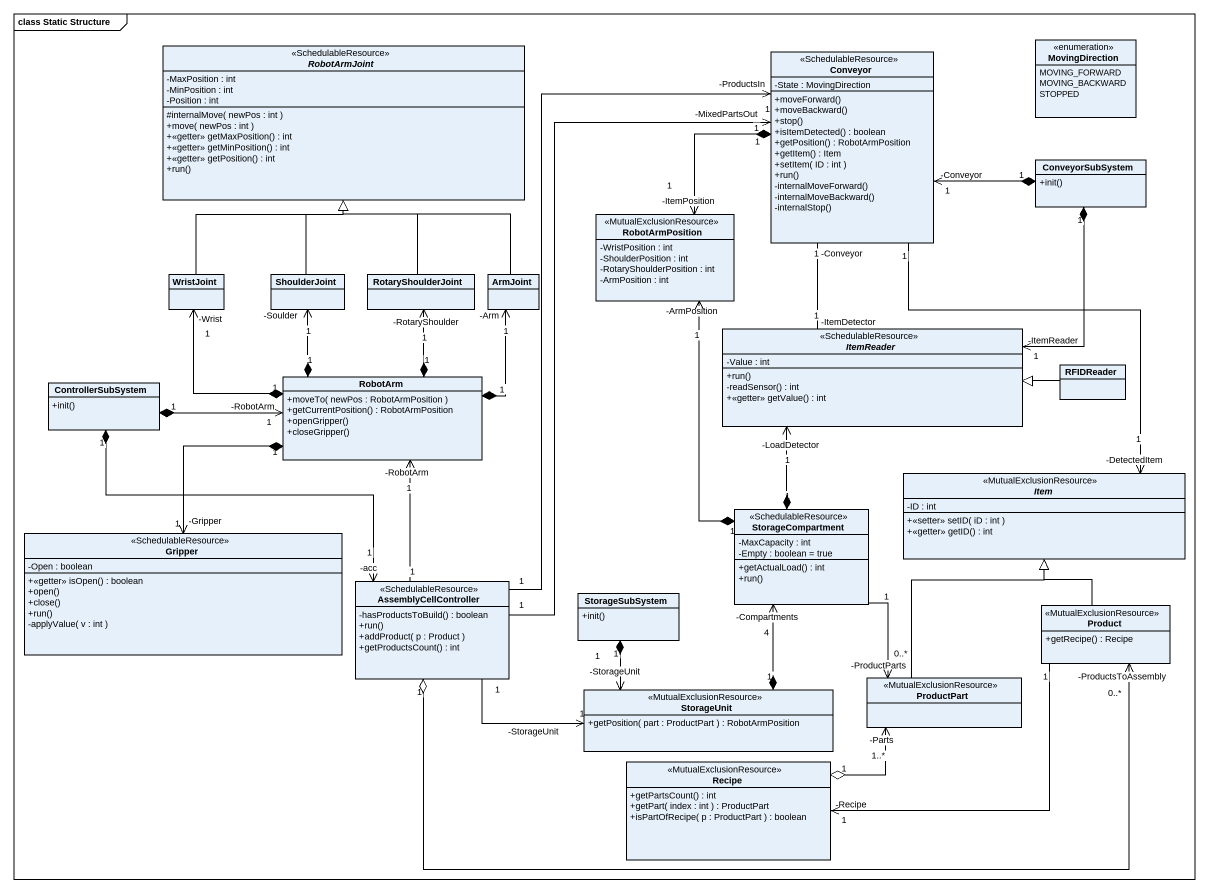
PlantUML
@startuml
mainframe class Static Structure
hide circle
hide empty members
skinparam classAttributeIconSize 0
abstract class RobotArmJoint <<SchedulableResource>> {
  -MaxPosition : int
  -MinPosition : int
  -Position : int
  #internalMove( newPos : int )
  +move( newPos : int )
  +<<getter>> getMaxPosition() : int
  +<<getter>> getMinPosition() : int
  +<<getter>> getPosition() : int
  +run()
}
class Conveyor <<SchedulableResource>> {
  -State : MovingDirection
  +moveForward()
  +moveBackward()
  +stop()
  +isItemDetected() : boolean
  +getPosition() : RobotArmPosition
  +getItem() : Item
  +setItem( ID : int )
  +run()
  -internalMoveForward()
  -internalMoveBackward()
  -internalStop()
}
enum MovingDirection {
  MOVING_FORWARD
  MOVING_BACKWARD
  STOPPED
}
class ConveyorSubSystem {
  +init()
}
class RobotArmPosition <<MutualExclusionResource>> {
  -WristPosition : int
  -ShoulderPosition : int
  -RotaryShoulderPosition : int
  -ArmPosition : int
}
class WristJoint
class ShoulderJoint
class RotaryShoulderJoint
class ArmJoint
abstract class ItemReader <<SchedulableResource>> {
  -Value : int
  +run()
  -readSensor() : int
  +<<getter>> getValue() : int
}
class ControllerSubSystem {
  +init()
}
class RobotArm {
  +moveTo( newPos : RobotArmPosition )
  +getCurrentPosition() : RobotArmPosition
  +openGripper()
  +closeGripper()
}
class RFIDReader
abstract class Item <<MutualExclusionResource>> {
  -ID : int
  +<<setter>> setID( iD : int )
  +<<getter>> getID() : int
}
class StorageCompartment <<SchedulableResource>> {
  -MaxCapacity : int
  -Empty : boolean = true
  +getActualLoad() : int
  +run()
}
class Gripper <<SchedulableResource>> {
  -Open : boolean
  +<<getter>> isOpen() : boolean
  +open()
  +close()
  +run()
  -applyValue( v : int )
}
class AssemblyCellController <<SchedulableResource>> {
  -hasProductsToBuild() : boolean
  +run()
  +addProduct( p : Product )
  +getProductsCount() : int
}
class StorageSubSystem {
  +init()
}
class Product <<MutualExclusionResource>> {
  +getRecipe() : Recipe
}
class StorageUnit <<MutualExclusionResource>> {
  +getPosition( part : ProductPart ) : RobotArmPosition
}
class ProductPart <<MutualExclusionResource>>
class Recipe <<MutualExclusionResource>> {
  +getPartsCount() : int
  +getPart( index : int ) : ProductPart
  +isPartOfRecipe( p : ProductPart ) : boolean
}
Conveyor "1" *-left-> "-ItemPosition\n1" RobotArmPosition
Conveyor "-Conveyor\n1" -- "-ItemDetector\n1" ItemReader
Conveyor "1" --> "-DetectedItem\n1" Item
ConveyorSubSystem "1" *-left-> "-Conveyor\n1" Conveyor
ConveyorSubSystem "1" *--> "-ItemReader\n1" ItemReader
WristJoint -up-|> RobotArmJoint
ShoulderJoint -up-|> RobotArmJoint
RotaryShoulderJoint -up-|> RobotArmJoint
ArmJoint -up-|> RobotArmJoint
ControllerSubSystem "1" *-right-> "-RobotArm\n1" RobotArm
ControllerSubSystem "1" *--> "-acc\n1" AssemblyCellController
RobotArm "1" *-up-> "-Wrist\n1" WristJoint
RobotArm "1" *-up-> "-Soulder\n1" ShoulderJoint
RobotArm "1" *-up-> "-RotaryShoulder\n1" RotaryShoulderJoint
RobotArm "1" *-up-> "-Arm\n1" ArmJoint
RobotArm "1" *--> "-Gripper\n1" Gripper
RFIDReader -left-|> ItemReader
StorageCompartment "1" *-up-> "-ArmPosition\n1" RobotArmPosition
StorageCompartment "1" *-up-> "-LoadDetector\n1" ItemReader
StorageCompartment "1" --> "-ProductParts\n0..*" ProductPart
AssemblyCellController "1" -up-> "-MixedPartsOut\n1" Conveyor
AssemblyCellController "1" -up-> "-ProductsIn\n1" Conveyor
AssemblyCellController "1" -up-> "-RobotArm\n1" RobotArm
AssemblyCellController "1" o-right-> "-ProductsToAssembly\n0..*" Product
AssemblyCellController "1" -right-> "-StorageUnit\n1" StorageUnit
StorageSubSystem "1" *--> "-StorageUnit\n1" StorageUnit
Product -up-|> Item
Product "1" -left-> "-Recipe\n1" Recipe
StorageUnit "1" *-up-> "-Compartments\n4" StorageCompartment
ProductPart -up-|> Item
Recipe "1" o-right-> "-Parts\n1..*" ProductPart
@enduml
